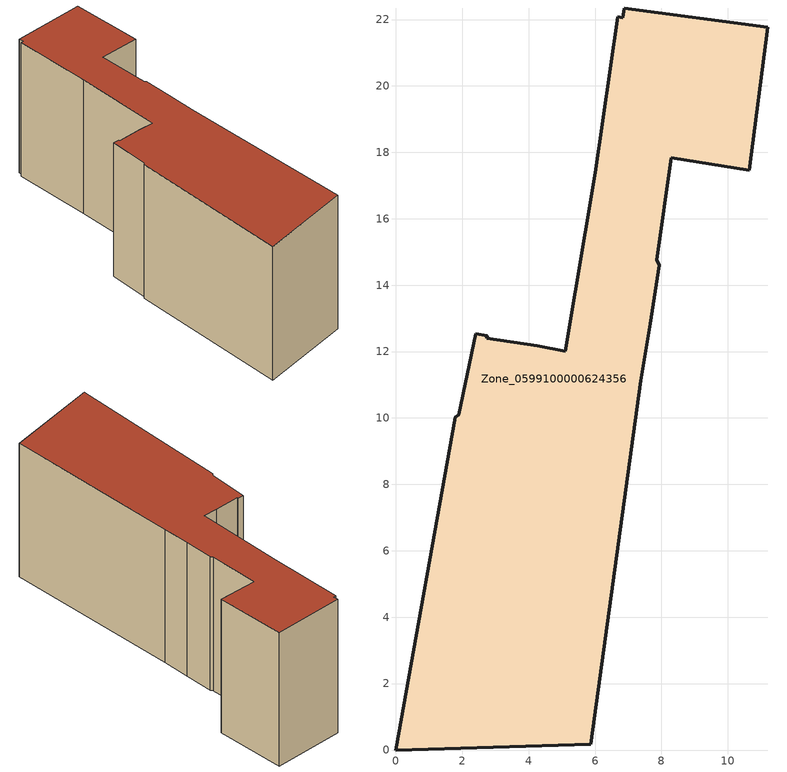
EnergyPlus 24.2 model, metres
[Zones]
Zone_0599100000624356
 floor ground (C_G): 5.11,12.01 6,17.38 6.68,22.08 6.83,22.06 6.88,22.35 11.2,21.77 10.64,17.46 8.29,17.84 7.86,14.76 7.93,14.6 7.66,12.83 7.37,11.12 5.86,0.18 0,0 1.79,10.02 1.89,10.1 2.41,12.54 2.75,12.47 2.73,12.4 4.25,12.18 z0
 wall outside (C_F): 7.86,14.76 8.29,17.84 10.64,17.46 11.2,21.77 6.88,22.35 6.83,22.06 6.68,22.08 6,17.38 5.11,12.01 4.25,12.18 2.73,12.4 2.75,12.47 2.41,12.54 1.89,10.1 1.79,10.02 0,0 5.86,0.18 7.37,11.12 7.66,12.83 7.93,14.6 7.86,14.76 z0:8.66
 roof outside (C_R): 6,17.38 5.11,12.01 4.25,12.18 2.73,12.4 2.75,12.47 2.41,12.54 1.89,10.1 1.79,10.02 0,0 5.86,0.18 7.37,11.12 7.66,12.83 7.93,14.6 7.86,14.76 8.29,17.84 10.64,17.46 11.2,21.77 6.88,22.35 6.83,22.06 6.68,22.08 z8.66
[BUILDING]
Pand.0599100000624356: North Axis=0; Terrain=City; Loads Convergence Tolerance Value=0.04; Temperature Convergence Tolerance Value=0.4; Solar Distribution=FullExterior; Maximum Number of Warmup Days=25; Minimum Number of Warmup Days=1
[Site:Location]
Rotterdam.The.Hague.AP_ZH_NLD Design_Conditions: Latitude=51.96; Longitude=4.45; Time Zone=1; Elevation=-4.5
[SITE:GROUNDTEMPERATURE:BUILDINGSURFACE]
18, 18, 18, 18, 18, 18, 18, 18, 18, 18, 18, 18
[MATERIAL] Thermal Absorptance=0.9; Solar Absorptance=0.7; Visible Absorptance=0.7
Name | Roughness | Thickness | Conductivity | Density | Specific Heat
G.TC.1946 | MediumSmooth | 0.15 | 1 | 540 | 1210
F.TC.1946 | Rough | 0.3 | 0.857143 | 1920 | 840
R.TC.1946 | MediumRough | 0.2 | 0.909091 | 1500 | 1000
[CONSTRUCTION]
C_G: G.TC.1946
C_F: F.TC.1946
C_R: R.TC.1946
[ZONE]
Zone_0599100000624356: Type=1; Multiplier=1; Ceiling Height=Autocalculate; Volume=Autocalculate; Floor Area=autocalculate; Part of Total Floor Area=Yes
[ZONEINFILTRATION:DESIGNFLOWRATE]
Infil_Zone_0599100000624356: Zone or ZoneList or Space or SpaceList=Zone_0599100000624356; Schedule=AlwaysOn; Design Flow Rate Calculation Method=Flow/Area; Flow Rate per Floor Area=0.003; Constant Term Coefficient=1; Temperature Term Coefficient=0; Velocity Term Coefficient=0; Velocity Squared Term Coefficient=0
[HVACTEMPLATE:ZONE:IDEALLOADSAIRSYSTEM]
Zone_0599100000624356: Maximum Heating Supply Air Temperature=50; Minimum Cooling Supply Air Temperature=13; Maximum Heating Supply Air Humidity Ratio=0.0156; Minimum Cooling Supply Air Humidity Ratio=0.0077; Heating Limit=NoLimit; Cooling Limit=NoLimit; Dehumidification Control Type=ConstantSensibleHeatRatio; Cooling Sensible Heat Ratio=0.7; Dehumidification Setpoint=60; Humidification Control Type=None; Humidification Setpoint=30; Outdoor Air Method=None; Outdoor Air Flow Rate per Person=0.00944; Outdoor Air Flow Rate per Zone Floor Area=0; Outdoor Air Flow Rate per Zone=0; Demand Controlled Ventilation Type=None; Outdoor Air Economizer Type=NoEconomizer; Heat Recovery Type=None; Sensible Heat Recovery Effectiveness=0.7; Latent Heat Recovery Effectiveness=0.65
[ZONECONTROL:THERMOSTAT]
ThermostatControl_Zone_0599100000624356: Zone or ZoneList=Zone_0599100000624356; Control Type Schedule=DualSetpointControlType; Control 1=Thermostat_Zone_0599100000624356; Temperature Difference Between Cutout And Setpoint=0
[THERMOSTATSETPOINT:DUALSETPOINT]
Thermostat_Zone_0599100000624356: Heating Setpoint Temperature Schedule=HeatingSetpoint_Zone_0599100000624356; Cooling Setpoint Temperature Schedule=CoolingSetpoint_Zone_0599100000624356
[SCHEDULE:COMPACT]
HeatingSetpoint_Zone_0599100000624356: Through: 12/31, For: AllDays, Until: 24:00, 21
CoolingSetpoint_Zone_0599100000624356: Through: 12/31, For: AllDays, Until: 24:00, 24
DualSetpointControlType: Through: 12/31, For: AllDays, Until: 24:00, 4
AlwaysOn: Through: 12/31, For: AllDays, Until: 24:00, 1
